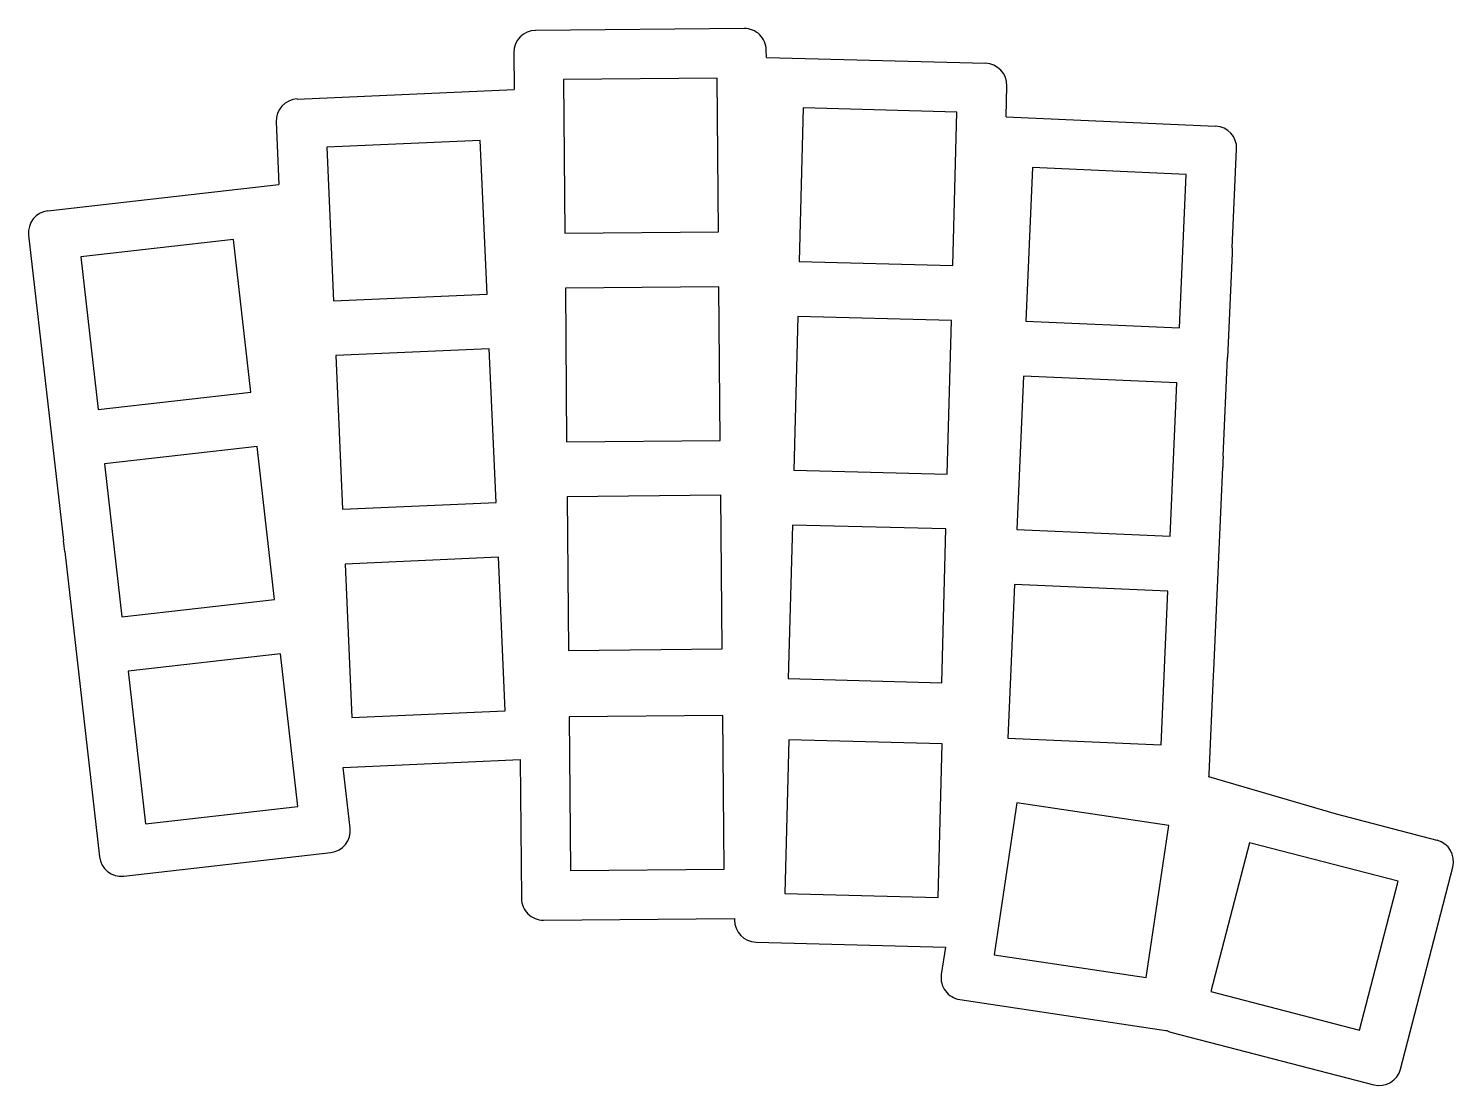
# Model space of a CAD drawing. Header units: millimetres. Extents: x 163 to 293, y -197 to -100.
import ezdxf

# ---------------------------------------------------------------- set-up
doc = ezdxf.new("R2010")
doc.units = ezdxf.units.MM

msp = doc.modelspace()

# ---------------------------------------------------------------- linework, layer by layer
for p, q in [((228.27, -100.49), (209.27, -100.66)), ((230.29, -103.14), (230.28, -102.48)), ((207.28, -102.68), (207.31, -106.05)), ((230.29, -103.14), (250.27, -103.66)), ((225.8, -105.02), (211.81, -105.14)), ((211.81, -105.14), (211.93, -119.14)), ((225.93, -119.02), (225.8, -105.02)), ((187.53, -106.92), (207.31, -106.05)), ((252.14, -108.55), (252.21, -105.72)), ((233.65, -107.73), (233.29, -121.73)), ((247.65, -108.1), (233.65, -107.73)), ((185.62, -109), (185.87, -114.7)), ((247.28, -122.09), (247.65, -108.1)), ((252.14, -108.55), (271.24, -109.39)), ((204.22, -110.69), (190.23, -111.3)), ((190.23, -111.3), (190.84, -125.29)), ((204.83, -124.68), (204.22, -110.69)), ((272.75, -120.47), (273.15, -111.47)), ((254.55, -113.16), (253.94, -127.15)), ((268.54, -113.78), (254.55, -113.16)), ((267.93, -127.76), (268.54, -113.78)), ((164.81, -117.1), (185.87, -114.7)), ((163.05, -119.31), (166.22, -147.13)), ((211.93, -119.14), (225.93, -119.02)), ((181.72, -119.7), (167.81, -121.28)), ((183.3, -133.61), (181.72, -119.7)), ((272.75, -120.47), (272.73, -120.96)), ((167.81, -121.28), (169.39, -135.19)), ((233.29, -121.73), (247.28, -122.09)), ((272.73, -120.96), (272.32, -130.46)), ((190.84, -125.29), (204.83, -124.68)), ((225.97, -124.02), (211.97, -124.14)), ((211.97, -124.14), (212.09, -138.14)), ((226.09, -138.01), (225.97, -124.02)), ((233.16, -126.72), (232.79, -140.72)), ((247.15, -127.09), (233.16, -126.72)), ((246.78, -141.09), (247.15, -127.09)), ((253.94, -127.15), (267.93, -127.76)), ((205.04, -129.67), (191.06, -130.28)), ((205.65, -143.66), (205.04, -129.67)), ((191.06, -130.28), (191.67, -144.27)), ((271.92, -139.45), (272.32, -130.46)), ((253.73, -132.15), (253.12, -146.13)), ((267.71, -132.76), (253.73, -132.15)), ((169.39, -135.19), (183.3, -133.61)), ((267.1, -146.74), (267.71, -132.76)), ((183.87, -138.58), (169.96, -140.16)), ((185.45, -152.49), (183.87, -138.58)), ((212.09, -138.14), (226.09, -138.01)), ((169.96, -140.16), (171.54, -154.07)), ((271.9, -139.95), (271.88, -140.45)), ((271.92, -139.45), (271.9, -139.95)), ((232.79, -140.72), (246.78, -141.09)), ((271.07, -158.93), (271.88, -140.45)), ((191.67, -144.27), (205.65, -143.66)), ((226.14, -143.01), (212.14, -143.14)), ((212.14, -143.14), (212.26, -157.14)), ((226.26, -157.01), (226.14, -143.01)), ((232.66, -145.72), (232.29, -159.71)), ((246.65, -146.08), (232.66, -145.72)), ((246.29, -160.08), (246.65, -146.08)), ((253.12, -146.13), (267.1, -146.74)), ((166.28, -147.63), (166.22, -147.13)), ((166.34, -148.12), (166.28, -147.63)), ((166.34, -148.12), (169.51, -175.94)), ((205.87, -148.66), (191.89, -149.27)), ((191.89, -149.27), (192.5, -163.25)), ((206.48, -162.64), (205.87, -148.66)), ((252.9, -151.13), (252.29, -165.12)), ((266.88, -151.74), (252.9, -151.13)), ((266.27, -165.73), (266.88, -151.74)), ((171.54, -154.07), (185.45, -152.49)), ((212.26, -157.14), (226.26, -157.01)), ((186.02, -157.45), (172.11, -159.04)), ((187.6, -171.36), (186.02, -157.45)), ((172.11, -159.04), (173.69, -172.95)), ((232.29, -159.71), (246.29, -160.08)), ((270.66, -168.42), (271.05, -159.43)), ((271.05, -159.43), (271.07, -158.93)), ((192.5, -163.25), (206.48, -162.64)), ((226.31, -163.06), (212.31, -163.19)), ((212.31, -163.19), (212.43, -177.19)), ((226.43, -177.06), (226.31, -163.06)), ((232.33, -165.29), (231.96, -179.28)), ((246.32, -165.66), (232.33, -165.29)), ((245.96, -179.65), (246.32, -165.66)), ((252.29, -165.12), (266.27, -165.73)), ((191.73, -167.79), (207.85, -167.09)), ((207.85, -167.09), (207.96, -179.72)), ((192.36, -173.34), (191.73, -167.79)), ((282.25, -172.07), (270.63, -168.67)), ((173.69, -172.95), (187.6, -171.36)), ((253.12, -171.02), (251.05, -184.86)), ((266.97, -173.09), (253.12, -171.02)), ((291.42, -174.44), (282.25, -172.07)), ((264.9, -186.93), (266.97, -173.09)), ((274.32, -174.66), (270.81, -188.22)), ((287.87, -178.17), (274.32, -174.66)), ((171.72, -177.7), (190.6, -175.55)), ((212.43, -177.19), (226.43, -177.06)), ((288.1, -195.27), (292.85, -176.87)), ((284.36, -191.72), (287.87, -178.17)), ((231.96, -179.28), (245.96, -179.65)), ((209.97, -181.71), (227.4, -181.56)), ((227.4, -181.56), (227.4, -181.67)), ((229.35, -183.72), (246.61, -184.17)), ((246.61, -184.17), (246.23, -186.67)), ((251.05, -184.86), (264.9, -186.93)), ((270.81, -188.22), (284.36, -191.72)), ((247.92, -188.94), (266.71, -191.75)), ((267.26, -191.95), (285.66, -196.7))]:
    msp.add_line(p, q)
for centre, start, end in [((209.28, -102.66), 90.5, 180.5), ((228.28, -102.49), 0.5, 90.5), ((250.21, -105.66), 358.5, 448.5), ((187.62, -108.91), 92.5, 182.5), ((271.15, -111.39), 357.5, 447.5), ((165.04, -119.08), 96.5, 186.5), ((268.66, -168.33), 350.1412, 357.5), ((190.37, -173.56), 276.5, 366.5), ((290.92, -176.37), 345.5, 435.5), ((171.49, -175.72), 186.5, 276.5), ((209.96, -179.71), 180.5, 270.5), ((229.4, -181.72), 178.5, 268.5), ((248.21, -186.96), 171.5, 261.5), ((267, -189.77), 261.5, 264.103), ((267.76, -190.01), 241.1264, 255.5), ((286.16, -194.77), 255.5, 345.5)]:
    msp.add_arc(centre, 2, start, end)

doc.saveas('drawing.dxf')
